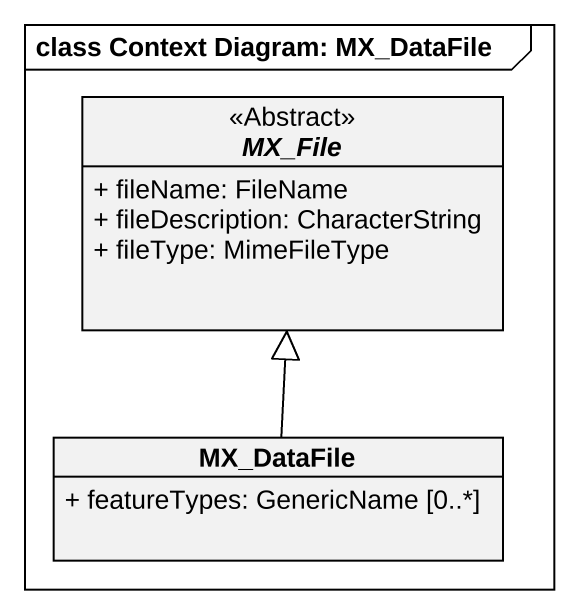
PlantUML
@startuml
mainframe class Context Diagram: MX_DataFile
hide circle
hide empty members
skinparam classAttributeIconSize 0
abstract class MX_File <<Abstract>> {
  + fileName: FileName
  + fileDescription: CharacterString
  + fileType: MimeFileType
}
class MX_DataFile {
  + featureTypes: GenericName [0..*]
}
MX_DataFile -up-|> MX_File
@enduml
